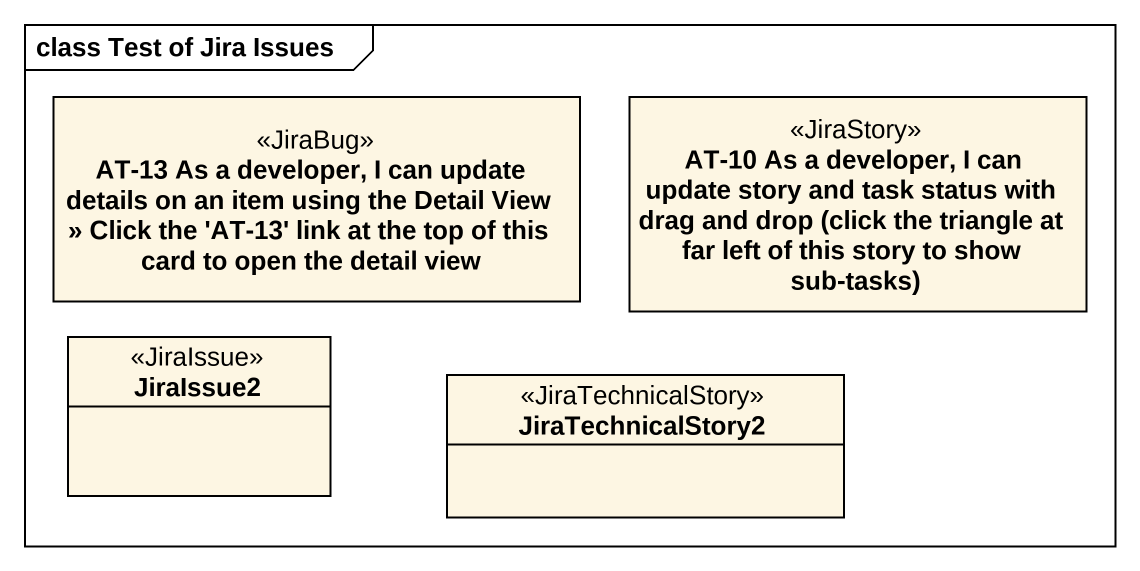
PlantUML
@startuml
mainframe class Test of Jira Issues
hide circle
hide empty members
class "AT-13 As a developer, I can update details on an item using the Detail View >> Click the 'AT-13' link at the top of this card to open the detail view" as AT_13_As_a_developer_I_can <<JiraBug>>
class "AT-10 As a developer, I can update story and task status with drag and drop (click the triangle at far left of this story to show sub-tasks)" as AT_10_As_a_developer_I_can <<JiraStory>>
class JiraIssue2 <<JiraIssue>>
class JiraTechnicalStory2 <<JiraTechnicalStory>>
@enduml
